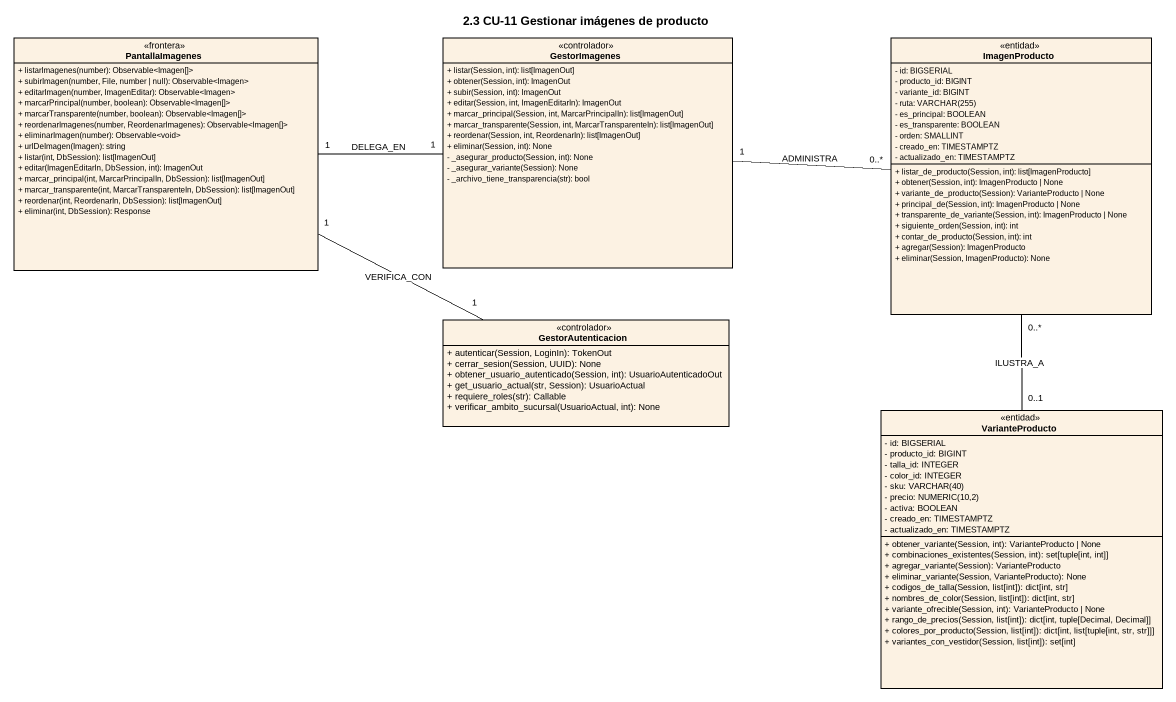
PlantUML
@startuml
title 2.3 CU-11 Gestionar imágenes de producto
hide circle
hide empty members
skinparam classAttributeIconSize 0
class PantallaImagenes <<frontera>> {
  + listarImagenes(number): Observable<Imagen[]>
  + subirImagen(number, File, number | null): Observable<Imagen>
  + editarImagen(number, ImagenEditar): Observable<Imagen>
  + marcarPrincipal(number, boolean): Observable<Imagen[]>
  + marcarTransparente(number, boolean): Observable<Imagen[]>
  + reordenarImagenes(number, ReordenarImagenes): Observable<Imagen[]>
  + eliminarImagen(number): Observable<void>
  + urlDeImagen(Imagen): string
  + listar(int, DbSession): list[ImagenOut]
  + editar(ImagenEditarIn, DbSession, int): ImagenOut
  + marcar_principal(int, MarcarPrincipalIn, DbSession): list[ImagenOut]
  + marcar_transparente(int, MarcarTransparenteIn, DbSession): list[ImagenOut]
  + reordenar(int, ReordenarIn, DbSession): list[ImagenOut]
  + eliminar(int, DbSession): Response
}
class GestorImagenes <<controlador>> {
  + listar(Session, int): list[ImagenOut]
  + obtener(Session, int): ImagenOut
  + subir(Session, int): ImagenOut
  + editar(Session, int, ImagenEditarIn): ImagenOut
  + marcar_principal(Session, int, MarcarPrincipalIn): list[ImagenOut]
  + marcar_transparente(Session, int, MarcarTransparenteIn): list[ImagenOut]
  + reordenar(Session, int, ReordenarIn): list[ImagenOut]
  + eliminar(Session, int): None
  - _asegurar_producto(Session, int): None
  - _asegurar_variante(Session): None
  - _archivo_tiene_transparencia(str): bool
}
class ImagenProducto <<entidad>> {
  - id: BIGSERIAL
  - producto_id: BIGINT
  - variante_id: BIGINT
  {field} - ruta: VARCHAR(255)
  - es_principal: BOOLEAN
  - es_transparente: BOOLEAN
  - orden: SMALLINT
  - creado_en: TIMESTAMPTZ
  - actualizado_en: TIMESTAMPTZ
  + listar_de_producto(Session, int): list[ImagenProducto]
  + obtener(Session, int): ImagenProducto | None
  + variante_de_producto(Session): VarianteProducto | None
  + principal_de(Session, int): ImagenProducto | None
  + transparente_de_variante(Session, int): ImagenProducto | None
  + siguiente_orden(Session, int): int
  + contar_de_producto(Session, int): int
  + agregar(Session): ImagenProducto
  + eliminar(Session, ImagenProducto): None
}
class GestorAutenticacion <<controlador>> {
  + autenticar(Session, LoginIn): TokenOut
  + cerrar_sesion(Session, UUID): None
  + obtener_usuario_autenticado(Session, int): UsuarioAutenticadoOut
  + get_usuario_actual(str, Session): UsuarioActual
  + requiere_roles(str): Callable
  + verificar_ambito_sucursal(UsuarioActual, int): None
}
class VarianteProducto <<entidad>> {
  - id: BIGSERIAL
  - producto_id: BIGINT
  - talla_id: INTEGER
  - color_id: INTEGER
  {field} - sku: VARCHAR(40)
  {field} - precio: NUMERIC(10,2)
  - activa: BOOLEAN
  - creado_en: TIMESTAMPTZ
  - actualizado_en: TIMESTAMPTZ
  + obtener_variante(Session, int): VarianteProducto | None
  + combinaciones_existentes(Session, int): set[tuple[int, int]]
  + agregar_variante(Session): VarianteProducto
  + eliminar_variante(Session, VarianteProducto): None
  + codigos_de_talla(Session, list[int]): dict[int, str]
  + nombres_de_color(Session, list[int]): dict[int, str]
  + variante_ofrecible(Session, int): VarianteProducto | None
  + rango_de_precios(Session, list[int]): dict[int, tuple[Decimal, Decimal]]
  + colores_por_producto(Session, list[int]): dict[int, list[tuple[int, str, str]]]
  + variantes_con_vestidor(Session, list[int]): set[int]
}
PantallaImagenes "1" -right- "1" GestorImagenes : DELEGA_EN
PantallaImagenes "1" -right- "1" GestorAutenticacion : VERIFICA_CON
GestorImagenes "1" -right- "0..*" ImagenProducto : ADMINISTRA
ImagenProducto "0..*" -- "0..1" VarianteProducto : ILUSTRA_A
@enduml
